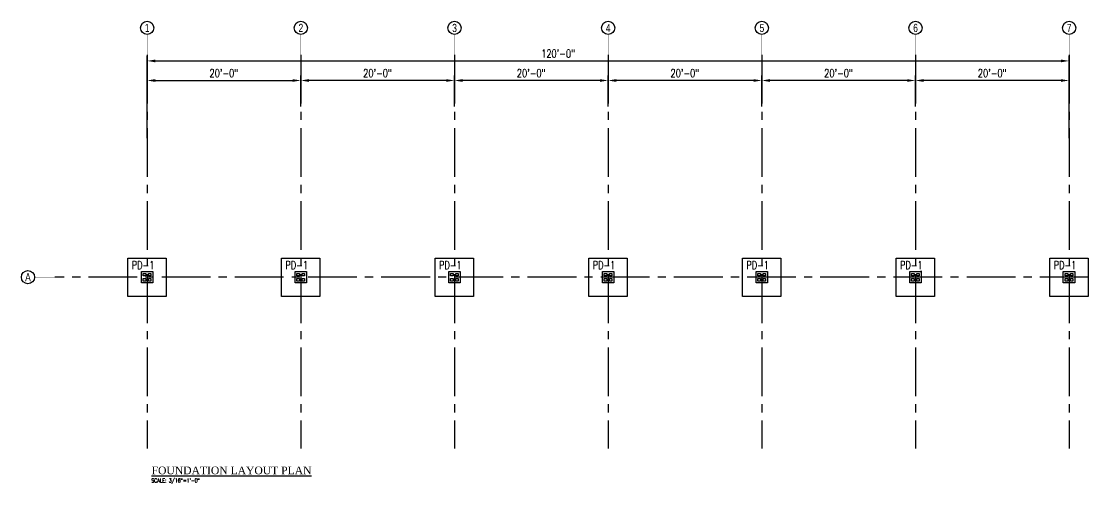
# Model space of a CAD drawing. Header units: inches. Extents: x 1300 to 5626, y -2919 to -1492.
# Drawn here: x 1300 to 2967, y -2214 to -1492 of the extents above; entities that cross this region are included whole.
import ezdxf
from ezdxf.enums import TextEntityAlignment as Align

# ---------------------------------------------------------------- set-up
doc = ezdxf.new("R2010")
doc.units = ezdxf.units.IN
doc.header["$LTSCALE"] = 10
doc.header["$MEASUREMENT"] = 0
doc.linetypes.add('Amconstr', pattern=[9999, 9999, 0])
doc.linetypes.add('CENTER2', pattern=[28.575, 19.05, -3.175, 3.175, -3.175])
for name, color, linetype in [('A-TYP-DIM', 1, 'Continuous'), ('A-TYP-GRID-MARK', 5, 'Continuous'), ('A-TYP-H-TEXT', 2, 'Continuous'), ('A-TYP-SEC-MARK', 5, 'Continuous'), ('dim', 1, 'Continuous'), ('FOOTING', 3, 'Continuous'), ('HATCH', 8, 'Continuous'), ('SHADE COL', 4, 'Continuous')]:
    doc.layers.add(name, color=color, linetype=linetype)
doc.styles.add('HADINGS', font='times.ttf')
doc.styles.add('rizwan', font='romans.shx', dxfattribs={"width": 0.75})
doc.styles.add('ROMANS', font='tahoma.ttf')
doc.styles.add('SEC-MARK', font='swisscl.ttf')
doc.dimstyles.new('STYLE-64', dxfattribs={"dimscale": 0, "dimtxt": 0.09375, "dimasz": 0.125, "dimexe": 0.0625, "dimexo": 0.0625, "dimgap": 0.03125, "dimtad": 1, "dimlfac": -1, "dimzin": 3, "dimdsep": 46, "dimlunit": 4, "dimtxsty": 'ROMANS', "dimcen": 0.125, "dimdle": 4, "dimclrd": 1, "dimclre": 1, "dimclrt": 2, "dimadec": 0, "dimazin": 0, "dimtfac": 0.5, "dimtix": 1, "dimtmove": 2, "dimatfit": 3, "dimldrblk": 'ARC', "dimfxl": 0, "dimfrac": 1, "dimtolj": 1, "dimtzin": 3, "dimarcsym": 0})

# ---------------------------------------------------------------- blocks, each defined once
blk = doc.blocks.new('*D358')
at = {"layer": 'A-TYP-DIM', "color": 1, "lineweight": -2, "ltscale": 1.5, "transparency": 16777216}
for p, q in [((1496.8, -1624.6), (1496.8, -1576.1)), ((1736.8, -1624.6), (1736.8, -1576.1)), ((1509.6, -1584.1), (1724, -1584.1))]:
    blk.add_line(p, q, dxfattribs=at)
at = {"layer": 'A-TYP-DIM', "color": 1, "ltscale": 1.5, "transparency": 16777216}
for points in [[(1509.6, -1582), (1509.6, -1586.3), (1496.8, -1584.1)], [(1724, -1582), (1724, -1586.3), (1736.8, -1584.1)]]:
    blk.add_solid(points, dxfattribs=at)
at = {"layer": 'Defpoints', "color": 0, "ltscale": 1.5, "transparency": 16777216}
for p in [(1736.8, -1584.1), (1496.8, -1640.6), (1736.8, -1640.6)]:
    blk.add_point(p, dxfattribs=at)
at = {"layer": 'A-TYP-DIM', "color": 2, "ltscale": 1.5, "transparency": 16777216, "insert": (1616.8, -1572.7), "char_height": 12.5, "attachment_point": 5, "style": 'rizwan'}
blk.add_mtext('\\A1;20\'-0"', dxfattribs=at)
blk = doc.blocks.new('ARC')
at = {"layer": 'dim', "color": 0, "linetype": 'ByBlock', "ltscale": 1.5}
for p, q in [((0.14, 0), (-1.16, 0)), ((-0.42, -0.32), (0, 0))]:
    blk.add_line(p, q, dxfattribs=at)
at = {"layer": 'dim', "color": 0, "ltscale": 1.5}
for p, q in [((-0.41, 0.34), (-0.26, 0.43)), ((0, 0), (-0.41, 0.34)), ((-0.28, -0.43), (0, 0)), ((-0.26, 0.43), (0, 0)), ((-0.42, -0.32), (-0.28, -0.43))]:
    blk.add_line(p, q, dxfattribs=at)
blk = doc.blocks.new('*D359')
at = {"layer": 'A-TYP-DIM', "color": 1, "lineweight": -2, "ltscale": 1.5, "transparency": 16777216}
for p, q in [((1496.8, -1674.3), (1496.8, -1545.5)), ((2936.8, -1674.3), (2936.8, -1545.5)), ((1509.6, -1553.5), (2924, -1553.5))]:
    blk.add_line(p, q, dxfattribs=at)
at = {"layer": 'A-TYP-DIM', "color": 1, "ltscale": 1.5, "transparency": 16777216}
for points in [[(1509.6, -1551.4), (1509.6, -1555.7), (1496.8, -1553.5)], [(2924, -1551.4), (2924, -1555.7), (2936.8, -1553.5)]]:
    blk.add_solid(points, dxfattribs=at)
at = {"layer": 'Defpoints', "color": 0, "ltscale": 1.5, "transparency": 16777216}
for p in [(2936.8, -1553.5), (1496.8, -1690.3), (2936.8, -1690.3)]:
    blk.add_point(p, dxfattribs=at)
at = {"layer": 'A-TYP-DIM', "color": 2, "ltscale": 1.5, "transparency": 16777216, "insert": (2138.9, -1542.1), "char_height": 12.5, "attachment_point": 5, "style": 'rizwan'}
blk.add_mtext('\\A1;120\'-0"', dxfattribs=at)
blk = doc.blocks.new('GRIDE-MARK')
at = {"layer": 'A-TYP-SEC-MARK', "color": 2, "const_width": 0.005}
blk.add_lwpolyline([(0, 0.5), (0, 0)], dxfattribs=at)
at = {"layer": 'A-TYP-SEC-MARK', "color": 2, "linetype": 'Continuous'}
blk.add_circle((0.001, 0.659), 0.161, dxfattribs=at)
at = {"layer": 'A-TYP-SEC-MARK', "color": 1, "style": 'SEC-MARK'}
blk.add_attdef('--', text='', height=0.2, dxfattribs=at).set_placement((0.003, 0.658), align=Align.MIDDLE_CENTER)
blk = doc.blocks.new('*D353')
at = {"layer": 'A-TYP-DIM', "color": 1, "lineweight": -2, "ltscale": 1.5, "transparency": 16777216}
for p, q in [((1736.8, -1624.6), (1736.8, -1576.1)), ((1976.8, -1624.6), (1976.8, -1576.1)), ((1964, -1584.1), (1749.6, -1584.1))]:
    blk.add_line(p, q, dxfattribs=at)
at = {"layer": 'A-TYP-DIM', "color": 1, "ltscale": 1.5, "transparency": 16777216}
for points in [[(1749.6, -1582), (1749.6, -1586.3), (1736.8, -1584.1)], [(1964, -1582), (1964, -1586.3), (1976.8, -1584.1)]]:
    blk.add_solid(points, dxfattribs=at)
at = {"layer": 'Defpoints', "color": 0, "ltscale": 1.5, "transparency": 16777216}
for p in [(1736.8, -1584.1), (1736.8, -1640.6), (1976.8, -1640.6)]:
    blk.add_point(p, dxfattribs=at)
at = {"layer": 'A-TYP-DIM', "color": 2, "ltscale": 1.5, "transparency": 16777216, "insert": (1856.8, -1572.7), "char_height": 12.5, "attachment_point": 5, "style": 'rizwan'}
blk.add_mtext('\\A1;20\'-0"', dxfattribs=at)
blk = doc.blocks.new('*D354')
at = {"layer": 'A-TYP-DIM', "color": 1, "lineweight": -2, "ltscale": 1.5, "transparency": 16777216}
for p, q in [((1976.8, -1624.6), (1976.8, -1576.1)), ((2216.8, -1624.6), (2216.8, -1576.1)), ((2204, -1584.1), (1989.6, -1584.1))]:
    blk.add_line(p, q, dxfattribs=at)
at = {"layer": 'A-TYP-DIM', "color": 1, "ltscale": 1.5, "transparency": 16777216}
for points in [[(1989.6, -1582), (1989.6, -1586.3), (1976.8, -1584.1)], [(2204, -1582), (2204, -1586.3), (2216.8, -1584.1)]]:
    blk.add_solid(points, dxfattribs=at)
at = {"layer": 'Defpoints', "color": 0, "ltscale": 1.5, "transparency": 16777216}
for p in [(1976.8, -1584.1), (1976.8, -1640.6), (2216.8, -1640.6)]:
    blk.add_point(p, dxfattribs=at)
at = {"layer": 'A-TYP-DIM', "color": 2, "ltscale": 1.5, "transparency": 16777216, "insert": (2096.8, -1572.7), "char_height": 12.5, "attachment_point": 5, "style": 'rizwan'}
blk.add_mtext('\\A1;20\'-0"', dxfattribs=at)
blk = doc.blocks.new('*D355')
at = {"layer": 'A-TYP-DIM', "color": 1, "lineweight": -2, "ltscale": 1.5, "transparency": 16777216}
for p, q in [((2216.8, -1624.6), (2216.8, -1576.1)), ((2456.8, -1624.6), (2456.8, -1576.1)), ((2444, -1584.1), (2229.6, -1584.1))]:
    blk.add_line(p, q, dxfattribs=at)
at = {"layer": 'A-TYP-DIM', "color": 1, "ltscale": 1.5, "transparency": 16777216}
for points in [[(2229.6, -1582), (2229.6, -1586.3), (2216.8, -1584.1)], [(2444, -1582), (2444, -1586.3), (2456.8, -1584.1)]]:
    blk.add_solid(points, dxfattribs=at)
at = {"layer": 'Defpoints', "color": 0, "ltscale": 1.5, "transparency": 16777216}
for p in [(2216.8, -1584.1), (2216.8, -1640.6), (2456.8, -1640.6)]:
    blk.add_point(p, dxfattribs=at)
at = {"layer": 'A-TYP-DIM', "color": 2, "ltscale": 1.5, "transparency": 16777216, "insert": (2336.8, -1572.7), "char_height": 12.5, "attachment_point": 5, "style": 'rizwan'}
blk.add_mtext('\\A1;20\'-0"', dxfattribs=at)
blk = doc.blocks.new('*D356')
at = {"layer": 'A-TYP-DIM', "color": 1, "lineweight": -2, "ltscale": 1.5, "transparency": 16777216}
for p, q in [((2456.8, -1624.6), (2456.8, -1576.1)), ((2696.8, -1624.6), (2696.8, -1576.1)), ((2684, -1584.1), (2469.6, -1584.1))]:
    blk.add_line(p, q, dxfattribs=at)
at = {"layer": 'A-TYP-DIM', "color": 1, "ltscale": 1.5, "transparency": 16777216}
for points in [[(2469.6, -1582), (2469.6, -1586.3), (2456.8, -1584.1)], [(2684, -1582), (2684, -1586.3), (2696.8, -1584.1)]]:
    blk.add_solid(points, dxfattribs=at)
at = {"layer": 'Defpoints', "color": 0, "ltscale": 1.5, "transparency": 16777216}
for p in [(2456.8, -1584.1), (2456.8, -1640.6), (2696.8, -1640.6)]:
    blk.add_point(p, dxfattribs=at)
at = {"layer": 'A-TYP-DIM', "color": 2, "ltscale": 1.5, "transparency": 16777216, "insert": (2576.8, -1572.7), "char_height": 12.5, "attachment_point": 5, "style": 'rizwan'}
blk.add_mtext('\\A1;20\'-0"', dxfattribs=at)
blk = doc.blocks.new('*D357')
at = {"layer": 'A-TYP-DIM', "color": 1, "lineweight": -2, "ltscale": 1.5, "transparency": 16777216}
for p, q in [((2696.8, -1624.6), (2696.8, -1576.1)), ((2936.8, -1624.6), (2936.8, -1576.1)), ((2924, -1584.1), (2709.6, -1584.1))]:
    blk.add_line(p, q, dxfattribs=at)
at = {"layer": 'A-TYP-DIM', "color": 1, "ltscale": 1.5, "transparency": 16777216}
for points in [[(2709.6, -1582), (2709.6, -1586.3), (2696.8, -1584.1)], [(2924, -1582), (2924, -1586.3), (2936.8, -1584.1)]]:
    blk.add_solid(points, dxfattribs=at)
at = {"layer": 'Defpoints', "color": 0, "ltscale": 1.5, "transparency": 16777216}
for p in [(2696.8, -1584.1), (2696.8, -1640.6), (2936.8, -1640.6)]:
    blk.add_point(p, dxfattribs=at)
at = {"layer": 'A-TYP-DIM', "color": 2, "ltscale": 1.5, "transparency": 16777216, "insert": (2816.8, -1572.7), "char_height": 12.5, "attachment_point": 5, "style": 'rizwan'}
blk.add_mtext('\\A1;20\'-0"', dxfattribs=at)

msp = doc.modelspace()

# ---------------------------------------------------------------- linework, layer by layer
at = {"layer": 'FOOTING'}
for points in [[(1466.80596, -1861.64892), (1526.80596, -1861.64892), (1526.80596, -1921.64892), (1466.80596, -1921.64892)], [(1706.80596, -1861.64892), (1766.80596, -1861.64892), (1766.80596, -1921.64892), (1706.80596, -1921.64892)], [(1946.80596, -1861.64892), (2006.80596, -1861.64892), (2006.80596, -1921.64892), (1946.80596, -1921.64892)], [(2186.80596, -1861.64892), (2246.80596, -1861.64892), (2246.80596, -1921.64892), (2186.80596, -1921.64892)], [(2426.80596, -1861.64892), (2486.80596, -1861.64892), (2486.80596, -1921.64892), (2426.80596, -1921.64892)], [(2666.80596, -1861.64892), (2726.80596, -1861.64892), (2726.80596, -1921.64892), (2666.80596, -1921.64892)], [(2906.80596, -1861.64892), (2966.80596, -1861.64892), (2966.80596, -1921.64892), (2906.80596, -1921.64892)]]:
    msp.add_lwpolyline(points, close=True, dxfattribs=at)
at = {"layer": 'FOOTING', "color": 2}
for points in [[(1487.80596, -1882.64892), (1505.80596, -1882.64892), (1505.80596, -1900.64892), (1487.80596, -1900.64892)], [(1727.80596, -1882.64892), (1745.80596, -1882.64892), (1745.80596, -1900.64892), (1727.80596, -1900.64892)], [(1967.80596, -1882.64892), (1985.80596, -1882.64892), (1985.80596, -1900.64892), (1967.80596, -1900.64892)], [(2207.80596, -1882.64892), (2225.80596, -1882.64892), (2225.80596, -1900.64892), (2207.80596, -1900.64892)], [(2447.80596, -1882.64892), (2465.80596, -1882.64892), (2465.80596, -1900.64892), (2447.80596, -1900.64892)], [(2687.80596, -1882.64892), (2705.80596, -1882.64892), (2705.80596, -1900.64892), (2687.80596, -1900.64892)], [(2927.80596, -1882.64892), (2945.80596, -1882.64892), (2945.80596, -1900.64892), (2927.80596, -1900.64892)]]:
    msp.add_lwpolyline(points, close=True, dxfattribs=at)
at = {"layer": 'HATCH', "color": 9, "linetype": 'CENTER2', "ltscale": 0.4}
for p, q in [((1496.80596, -1544.12703), (1496.80596, -2159.28455)), ((1736.80596, -1544.12703), (1736.80596, -2159.28455)), ((1976.80596, -1544.12703), (1976.80596, -2159.28455)), ((2216.80596, -1544.12703), (2216.80596, -2159.28455)), ((2456.80596, -1544.12703), (2456.80596, -2159.28455)), ((2696.80596, -1544.12703), (2696.80596, -2159.28455)), ((2936.80596, -1544.12703), (2936.80596, -2159.28455)), ((2967.35599, -1891.64892), (1352.85549, -1891.64892))]:
    msp.add_line(p, q, dxfattribs=at)
at = {"layer": 'SHADE COL', "color": 250, "linetype": 'Amconstr', "lineweight": 25}
msp.add_line((2706.80596, -1882.64892), (2704.80596, -1882.64892), dxfattribs=at)
at = {"layer": 'SHADE COL', "linetype": 'Amconstr', "lineweight": 25}
for points in [[(1494.80596, -1889.64892), (1490.80596, -1889.64892), (1490.80596, -1885.64892), (1494.80596, -1885.64892)], [(1494.80596, -1897.64892), (1490.80596, -1897.64892), (1490.80596, -1893.64892), (1494.80596, -1893.64892)], [(1502.80596, -1889.64892), (1498.80596, -1889.64892), (1498.80596, -1885.64892), (1502.80596, -1885.64892)], [(1502.80596, -1897.64892), (1498.80596, -1897.64892), (1498.80596, -1893.64892), (1502.80596, -1893.64892)], [(1734.80596, -1889.64892), (1730.80596, -1889.64892), (1730.80596, -1885.64892), (1734.80596, -1885.64892)], [(1734.80596, -1897.64892), (1730.80596, -1897.64892), (1730.80596, -1893.64892), (1734.80596, -1893.64892)], [(1742.80596, -1889.64892), (1738.80596, -1889.64892), (1738.80596, -1885.64892), (1742.80596, -1885.64892)], [(1742.80596, -1897.64892), (1738.80596, -1897.64892), (1738.80596, -1893.64892), (1742.80596, -1893.64892)], [(1974.80596, -1889.64892), (1970.80596, -1889.64892), (1970.80596, -1885.64892), (1974.80596, -1885.64892)], [(1974.80596, -1897.64892), (1970.80596, -1897.64892), (1970.80596, -1893.64892), (1974.80596, -1893.64892)], [(1982.80596, -1889.64892), (1978.80596, -1889.64892), (1978.80596, -1885.64892), (1982.80596, -1885.64892)], [(1982.80596, -1897.64892), (1978.80596, -1897.64892), (1978.80596, -1893.64892), (1982.80596, -1893.64892)], [(2214.80596, -1889.64892), (2210.80596, -1889.64892), (2210.80596, -1885.64892), (2214.80596, -1885.64892)], [(2214.80596, -1897.64892), (2210.80596, -1897.64892), (2210.80596, -1893.64892), (2214.80596, -1893.64892)], [(2222.80596, -1889.64892), (2218.80596, -1889.64892), (2218.80596, -1885.64892), (2222.80596, -1885.64892)], [(2222.80596, -1897.64892), (2218.80596, -1897.64892), (2218.80596, -1893.64892), (2222.80596, -1893.64892)], [(2454.80596, -1889.64892), (2450.80596, -1889.64892), (2450.80596, -1885.64892), (2454.80596, -1885.64892)], [(2454.80596, -1897.64892), (2450.80596, -1897.64892), (2450.80596, -1893.64892), (2454.80596, -1893.64892)], [(2462.80596, -1889.64892), (2458.80596, -1889.64892), (2458.80596, -1885.64892), (2462.80596, -1885.64892)], [(2462.80596, -1897.64892), (2458.80596, -1897.64892), (2458.80596, -1893.64892), (2462.80596, -1893.64892)], [(2694.80596, -1889.64892), (2690.80596, -1889.64892), (2690.80596, -1885.64892), (2694.80596, -1885.64892)], [(2694.80596, -1897.64892), (2690.80596, -1897.64892), (2690.80596, -1893.64892), (2694.80596, -1893.64892)], [(2702.80596, -1889.64892), (2698.80596, -1889.64892), (2698.80596, -1885.64892), (2702.80596, -1885.64892)], [(2702.80596, -1897.64892), (2698.80596, -1897.64892), (2698.80596, -1893.64892), (2702.80596, -1893.64892)], [(2934.80596, -1889.64892), (2930.80596, -1889.64892), (2930.80596, -1885.64892), (2934.80596, -1885.64892)], [(2934.80596, -1897.64892), (2930.80596, -1897.64892), (2930.80596, -1893.64892), (2934.80596, -1893.64892)], [(2942.80596, -1889.64892), (2938.80596, -1889.64892), (2938.80596, -1885.64892), (2942.80596, -1885.64892)], [(2942.80596, -1897.64892), (2938.80596, -1897.64892), (2938.80596, -1893.64892), (2942.80596, -1893.64892)]]:
    msp.add_lwpolyline(points, close=True, dxfattribs=at)

# ---------------------------------------------------------------- block references
at = {"layer": 'A-TYP-GRID-MARK'}
ref = msp.add_blockref('GRIDE-MARK', (1496.80596, -1544.12703), dxfattribs=dict(at, xscale=64, yscale=64, zscale=64))
ref.add_attrib('--', '1', dxfattribs={"layer": 'A-TYP-SEC-MARK', "color": 2, "height": 12.8, "style": 'SEC-MARK'}).set_placement((1496.9908, -1502.0001), align=Align.MIDDLE_CENTER)
ref = msp.add_blockref('GRIDE-MARK', (1736.80596, -1544.12703), dxfattribs=dict(at, xscale=64, yscale=64, zscale=64))
ref.add_attrib('--', '2', dxfattribs={"layer": 'A-TYP-SEC-MARK', "color": 2, "height": 12.8, "style": 'SEC-MARK'}).set_placement((1736.9908, -1502.0001), align=Align.MIDDLE_CENTER)
ref = msp.add_blockref('GRIDE-MARK', (1976.80596, -1544.12703), dxfattribs=dict(at, xscale=64, yscale=64, zscale=64))
ref.add_attrib('--', '3', dxfattribs={"layer": 'A-TYP-SEC-MARK', "color": 2, "height": 12.8, "style": 'SEC-MARK'}).set_placement((1976.9908, -1502.0001), align=Align.MIDDLE_CENTER)
ref = msp.add_blockref('GRIDE-MARK', (2216.80596, -1544.12703), dxfattribs=dict(at, xscale=64, yscale=64, zscale=64))
ref.add_attrib('--', '4', dxfattribs={"layer": 'A-TYP-SEC-MARK', "color": 2, "height": 12.8, "style": 'SEC-MARK'}).set_placement((2216.9908, -1502.0001), align=Align.MIDDLE_CENTER)
ref = msp.add_blockref('GRIDE-MARK', (2456.80596, -1544.12703), dxfattribs=dict(at, xscale=64, yscale=64, zscale=64))
ref.add_attrib('--', '5', dxfattribs={"layer": 'A-TYP-SEC-MARK', "color": 2, "height": 12.8, "style": 'SEC-MARK'}).set_placement((2456.9908, -1502.0001), align=Align.MIDDLE_CENTER)
ref = msp.add_blockref('GRIDE-MARK', (2696.80596, -1544.12703), dxfattribs=dict(at, xscale=64, yscale=64, zscale=64))
ref.add_attrib('--', '6', dxfattribs={"layer": 'A-TYP-SEC-MARK', "color": 2, "height": 12.8, "style": 'SEC-MARK'}).set_placement((2696.9908, -1502.0001), align=Align.MIDDLE_CENTER)
ref = msp.add_blockref('GRIDE-MARK', (2936.80596, -1544.12703), dxfattribs=dict(at, xscale=64, yscale=64, zscale=64))
ref.add_attrib('--', '7', dxfattribs={"layer": 'A-TYP-SEC-MARK', "color": 2, "height": 12.8, "style": 'SEC-MARK'}).set_placement((2936.9908, -1502.0001), align=Align.MIDDLE_CENTER)
ref = msp.add_blockref('GRIDE-MARK', (1352.85549, -1891.64892), dxfattribs=dict(at, xscale=64, yscale=64, zscale=64, rotation=90))
ref.add_attrib('--', 'A', dxfattribs={"layer": 'A-TYP-SEC-MARK', "color": 2, "height": 12.8, "style": 'SEC-MARK'}).set_placement((1310.72855, -1891.46408), align=Align.MIDDLE_CENTER)

# ---------------------------------------------------------------- texts
at = {"layer": 'A-TYP-DIM', "color": 2, "ltscale": 1.5, "char_height": 12.5, "width": 62.8543273, "attachment_point": 5, "style": 'rizwan'}
for insert in [(1490.37765, -1872.73567), (1730.37765, -1872.73567), (1970.37765, -1872.73567), (2210.37765, -1872.73567), (2450.37765, -1872.73567), (2690.37765, -1872.73567), (2930.37765, -1872.73567)]:
    msp.add_mtext('\\A1;PD-1', dxfattribs=dict(at, insert=insert))
at = {"layer": 'A-TYP-H-TEXT', "color": 3, "style": 'HADINGS'}
msp.add_text('%%UFOUNDATION LAYOUT PLAN', height=12, dxfattribs=at).set_placement((1503.79231, -2199.62237))
at = {"layer": 'A-TYP-H-TEXT', "style": 'rizwan', "width": 0.75}
msp.add_text('SCALE: 3/16"=1\'-0"', height=6, dxfattribs=at).set_placement((1503.39882, -2212.35302))

# ---------------------------------------------------------------- dimensions: what is measured, and where the dimension line sits
at = {"layer": 'A-TYP-DIM', "ltscale": 1.5}
dim = msp.add_linear_dim(base=(2936.80596, -1553.5204), p1=(1496.80596, -1690.31559), p2=(2936.80596, -1690.31559), dimstyle='STYLE-64', override={"dimscale": 128, "dimtxt": 0.097656, "dimasz": 0.1, "dimexo": 0.125, "dimdec": 1, "dimlfac": 1, "dimtxsty": 'rizwan', "dimtmove": 0, "dimatfit": 2}, dxfattribs=at)
dim.commit()
dim.dimension.update_dxf_attribs({"geometry": '*D359', "text_midpoint": (2138.89693, -1553.5204), "dimtype": 160})
dim = msp.add_linear_dim(base=(1736.80596, -1584.13888), p1=(1496.80596, -1640.64892), p2=(1736.80596, -1640.64892), dimstyle='STYLE-64', override={"dimscale": 128, "dimtxt": 0.097656, "dimasz": 0.1, "dimexo": 0.125, "dimdec": 1, "dimlfac": 1, "dimtxsty": 'rizwan', "dimtmove": 0, "dimatfit": 2}, dxfattribs=at)
dim.commit()
dim.dimension.update_dxf_attribs({"geometry": '*D358', "text_midpoint": (1616.80596, -1572.69841)})
for base, p1, p2, picture, middle in [((1736.80596, -1584.13888), (1976.80596, -1640.64892), (1736.80596, -1640.64892), '*D353', (1856.80596, -1572.69841)), ((1976.80596, -1584.13888), (2216.80596, -1640.64892), (1976.80596, -1640.64892), '*D354', (2096.80596, -1572.69841)), ((2216.80596, -1584.13888), (2456.80596, -1640.64892), (2216.80596, -1640.64892), '*D355', (2336.80596, -1572.69841)), ((2456.80596, -1584.13888), (2696.80596, -1640.64892), (2456.80596, -1640.64892), '*D356', (2576.80596, -1572.69841)), ((2696.80596, -1584.13888), (2936.80596, -1640.64892), (2696.80596, -1640.64892), '*D357', (2816.80596, -1572.69841))]:
    dim = msp.add_linear_dim(base=base, p1=p1, p2=p2, angle=180, dimstyle='STYLE-64', override={"dimscale": 128, "dimtxt": 0.097656, "dimasz": 0.1, "dimexo": 0.125, "dimdec": 1, "dimlfac": 1, "dimtxsty": 'rizwan', "dimtmove": 0, "dimatfit": 2}, dxfattribs=at)
    dim.commit()
    dim.dimension.update_dxf_attribs({"geometry": picture, "text_midpoint": middle})

doc.saveas('drawing.dxf')
